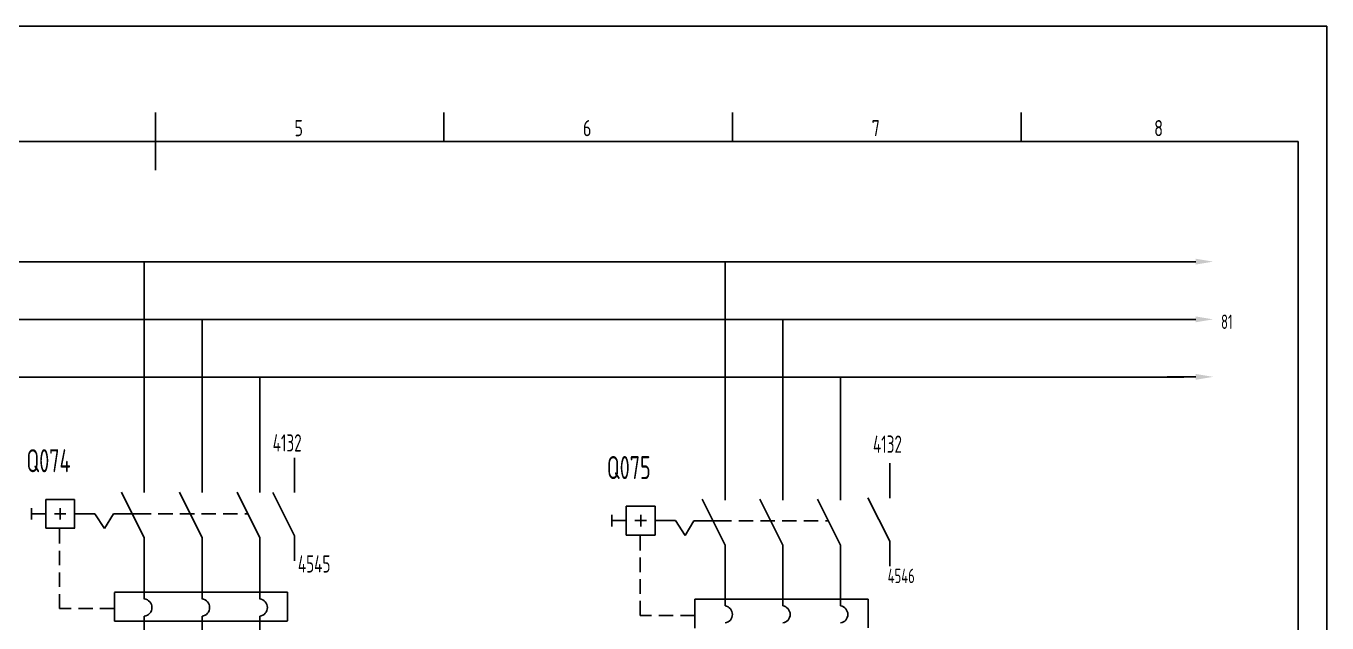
# Model space of a CAD drawing. Header units: millimetres. Extents: x 743 to 25007, y -5378 to 2245.
# Drawn here: x 4996.5 to 5221.9, y -501.3 to -397.8 of the extents above; entities that cross this region are included whole.
import ezdxf

# ---------------------------------------------------------------- set-up
doc = ezdxf.new("R2010")
doc.units = ezdxf.units.MM
doc.header["$LTSCALE"] = 10
doc.header["$MEASUREMENT"] = 0
doc.linetypes.add('HIDDEN', pattern=[0.375, 0.25, -0.125])
doc.layers.add('CONTINUOUS', color=7, linetype='Continuous')
doc.layers.add('DASHED', color=7, linetype='HIDDEN')
doc.styles.add('ROMAN', font='ROMANC.shx', dxfattribs={"width": 0.7, "height": 0.7})
doc.styles.get("Standard").update_dxf_attribs({"font": 'isocp', "width": 0.707, "bigfont": 'intecad.shx'})

# ---------------------------------------------------------------- blocks, each defined once
blk = doc.blocks.new('ARROW2')
blk.add_line((5, 0), (0, 0))
at = {"color": 3}
blk.add_solid([(4.99, 0.51), (4.99, -0.49), (7.99, 0.01)], dxfattribs=at)

msp = doc.modelspace()

# ---------------------------------------------------------------- linework, layer by layer
at = {"layer": 'CONTINUOUS', "color": 3}
for p, q in [((5221.87, -397.81), (4801.87, -397.81)), ((5221.87, -694.81), (5221.87, -397.81))]:
    msp.add_line(p, q, dxfattribs=at)
at = {"layer": 'CONTINUOUS'}
for p, q in [((5018.87, -417.81), (5018.87, -412.81)), ((4821.87, -417.81), (5216.87, -417.81)), ((5018.87, -417.81), (5018.87, -422.81)), ((5216.87, -689.81), (5216.87, -417.81)), ((4843.14, -438.66), (5197.1, -438.66)), ((5016.96, -438.66), (5016.96, -478.68)), ((5117.59, -438.66), (5117.59, -479.96)), ((4843.14, -448.66), (5197.1, -448.66)), ((5026.96, -448.66), (5026.96, -478.68)), ((5127.59, -448.66), (5127.59, -479.96)), ((4843.14, -458.66), (5197.1, -458.66)), ((5036.96, -458.66), (5036.96, -478.68)), ((5137.59, -458.66), (5137.59, -479.96)), ((5042.97, -472.65), (5042.97, -478.66)), ((5146.11, -473.6), (5146.11, -479.62)), ((4999.89, -479.85), (4999.89, -484.85)), ((5002.39, -479.85), (4999.89, -479.85)), ((5002.39, -479.85), (5004.89, -479.85)), ((5004.89, -484.85), (5004.89, -479.85)), ((5016.96, -486.5), (5013.03, -478.63)), ((5026.96, -486.5), (5023.03, -478.63)), ((5036.96, -486.5), (5033.03, -478.63)), ((5042.97, -486.17), (5039.2, -478.64)), ((5117.59, -487.79), (5113.61, -479.82)), ((5127.59, -487.79), (5123.61, -479.82)), ((5137.59, -487.79), (5133.61, -479.82)), ((5146.11, -487.12), (5142.34, -479.59)), ((4997.39, -481.35), (4997.39, -483.35)), ((4999.89, -482.35), (4997.39, -482.35)), ((5002.39, -482.35), (5001.39, -482.35)), ((5002.39, -481.35), (5002.39, -483.35)), ((5002.39, -482.35), (5003.39, -482.35)), ((5004.89, -482.35), (5008.41, -482.35)), ((5008.41, -482.35), (5010.09, -484.9)), ((5102.97, -481.04), (5100.47, -481.04)), ((5100.47, -481.04), (5100.47, -486.04)), ((5102.97, -481.04), (5105.47, -481.04)), ((5105.47, -486.04), (5105.47, -481.04)), ((5010.09, -484.9), (5011.6, -482.38)), ((5011.6, -482.38), (5015.63, -482.38)), ((5097.97, -482.54), (5097.97, -484.54)), ((5100.47, -483.54), (5097.97, -483.54)), ((5102.97, -483.54), (5101.97, -483.54)), ((5102.97, -482.54), (5102.97, -484.54)), ((5102.97, -483.54), (5103.97, -483.54)), ((5105.47, -483.54), (5109, -483.54)), ((5109, -483.54), (5110.67, -486.09)), ((5110.67, -486.09), (5112.18, -483.57)), ((5112.18, -483.57), (5116.21, -483.57)), ((5004.91, -484.85), (4999.89, -484.85)), ((5016.96, -486.5), (5016.96, -497.12)), ((5026.96, -486.5), (5026.96, -497.12)), ((5036.96, -486.5), (5036.96, -497.12)), ((5042.97, -486.17), (5042.97, -490.48)), ((5105.5, -486.04), (5100.47, -486.04)), ((5117.59, -487.79), (5117.59, -498.31)), ((5127.59, -487.79), (5127.59, -498.31)), ((5137.59, -487.79), (5137.59, -498.31)), ((5146.11, -487.12), (5146.11, -491.43)), ((5041.78, -495.94), (5011.78, -495.94)), ((5011.78, -495.98), (5011.78, -500.96)), ((5041.78, -500.92), (5041.78, -495.95)), ((5142.36, -497.13), (5112.36, -497.13)), ((5112.36, -497.17), (5112.36, -502.15)), ((5117.59, -496.97), (5117.59, -498.31)), ((5127.59, -496.97), (5127.59, -498.31)), ((5137.59, -496.97), (5137.59, -498.31)), ((5142.36, -502.11), (5142.36, -497.14)), ((5016.96, -500.09), (5016.96, -532.63)), ((5026.96, -500.09), (5026.96, -532.63)), ((5036.96, -500.09), (5036.96, -532.63)), ((5011.78, -500.94), (5041.78, -500.94))]:
    msp.add_line(p, q, dxfattribs=at)
at = {"layer": 'CONTINUOUS', "linetype": 'Continuous'}
for p, q in [((5068.87, -417.81), (5068.87, -412.81)), ((5118.87, -417.81), (5118.87, -412.81)), ((5168.87, -417.81), (5168.87, -412.81))]:
    msp.add_line(p, q, dxfattribs=at)
at = {"layer": 'CONTINUOUS'}
for centre, start, end in [((5016.78, -498.6), 277.0033, 82.9967), ((5026.78, -498.6), 277.0033, 82.9967), ((5036.78, -498.6), 277.0033, 82.9967), ((5117.36, -499.79), 278.9646, 81.0354), ((5127.36, -499.79), 278.9646, 81.0354), ((5137.36, -499.79), 278.9646, 81.0354)]:
    msp.add_arc(centre, 1.5, start, end, dxfattribs=at)
at = {"layer": 'DASHED'}
for p, q in [((5015.63, -482.38), (5034.9, -482.38)), ((5116.21, -483.57), (5135.48, -483.57)), ((5002.27, -498.76), (5002.27, -484.85)), ((5102.85, -499.95), (5102.85, -486.04)), ((5011.78, -498.76), (5002.27, -498.76)), ((5112.36, -499.95), (5102.85, -499.95))]:
    msp.add_line(p, q, dxfattribs=at)

# ---------------------------------------------------------------- block references
for p in [(5194.16, -438.66), (5194.16, -448.66), (5194.16, -458.63)]:
    msp.add_blockref('ARROW2', p)

# ---------------------------------------------------------------- texts
at = {"width": 0.707}
for s, height, p in [('81', 2.5, (5203.52, -450.32)), ('4545', 3, (5043.57, -492.53)), ('4546', 2.5, (5145.76, -494.37))]:
    msp.add_text(s, height=height, dxfattribs=at).set_placement(p)
at = {"color": 1, "width": 0.707}
for p in [(5039.2, -471.56), (5143.21, -471.78)]:
    msp.add_text('4132', height=3, dxfattribs=at).set_placement(p)
at = {"layer": 'CONTINUOUS', "linetype": 'Continuous', "style": 'ROMAN', "width": 0.7}
for s, p in [('5', (5042.97, -416.91)), ('6', (5092.95, -416.91)), ('7', (5142.98, -416.91)), ('8', (5191.93, -416.91))]:
    msp.add_text(s, height=2.8, dxfattribs=at).set_placement(p)
at = {"layer": 'CONTINUOUS', "width": 0.707}
for s, p in [('Q074', (4996.53, -475.15)), ('Q075', (5097.11, -476.34))]:
    msp.add_text(s, height=4, dxfattribs=at).set_placement(p)

doc.saveas('drawing.dxf')
